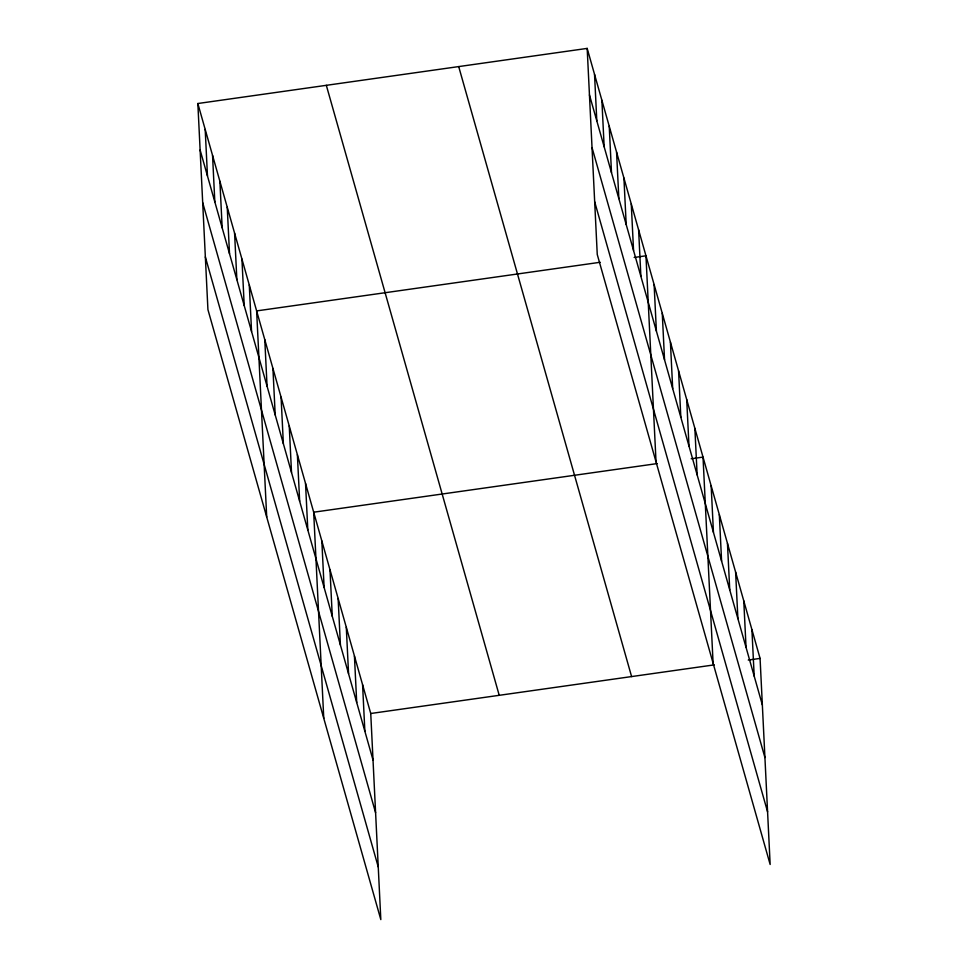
<?xml version="1.0" encoding="UTF-8"?>
<svg xmlns="http://www.w3.org/2000/svg" width="968" height="968" viewBox="0 0 968 968"><rect width="100%" height="100%" fill="white"/><g stroke="black" fill="none" stroke-linecap="round" stroke-linejoin="round"><path stroke-width="1.45" d="M197.847 103.515L370.744 713.501L380.823 919.6L207.926 309.603L197.847 103.515L587.177 48.4L760.074 658.397L770.153 864.485L597.256 254.499L587.177 48.4M600.184 262.28L256.629 310.909L266.708 517.009M634.149 257.476L645.958 255.794L656.038 461.893M657.236 463.575L313.68 512.205L323.76 718.304M691.2 458.771L703.022 457.102L713.101 663.189M370.744 713.501L714.287 664.871M748.252 660.067L760.074 658.397M589.452 94.912L762.348 704.91M592.029 147.572L764.926 757.569M594.691 201.828L767.576 811.825M458.699 66.586L631.596 676.584M326.325 85.329L499.222 695.314M200.122 150.028L373.019 760.025M202.699 202.687L375.584 812.684M205.349 256.943L378.246 866.941M751.918 629.636L754.193 676.148M743.775 600.886L746.05 647.398M735.62 572.124L737.894 618.637M727.464 543.363L729.739 589.887M719.321 514.613L721.596 561.125M711.165 485.851L713.44 532.364M694.867 428.34L697.141 474.852M686.711 399.578L688.986 446.103M678.568 370.829L680.843 417.341M670.413 342.067L672.687 388.579M662.269 313.317L664.544 359.83M654.114 284.556L656.389 331.068M638.614 229.876L640.889 276.388M631.269 203.946L633.544 250.458M623.924 178.027L626.199 224.54M616.568 152.097L618.842 198.609M609.223 126.179L611.498 172.691M601.878 100.248L604.153 146.761M594.534 74.33L596.808 120.843M362.589 684.751L364.863 731.264M354.433 655.989L356.708 702.502M346.29 627.24L348.565 673.752M338.135 598.478L340.409 644.99M329.991 569.716L332.266 616.241M321.836 540.967L324.111 587.479M305.537 483.455L307.812 529.968M297.382 454.694L299.656 501.206M289.238 425.932L291.513 472.444M281.083 397.183L283.358 443.695M272.928 368.421L275.202 414.933M264.784 339.671L267.059 386.184M249.284 284.979L251.559 331.504M241.939 259.061L244.214 305.573M234.583 233.131L236.857 279.643M227.238 207.213L229.513 253.725M219.893 181.282L222.168 227.795M212.549 155.364L214.823 201.876M205.192 129.434L207.467 175.946"/></g></svg>
